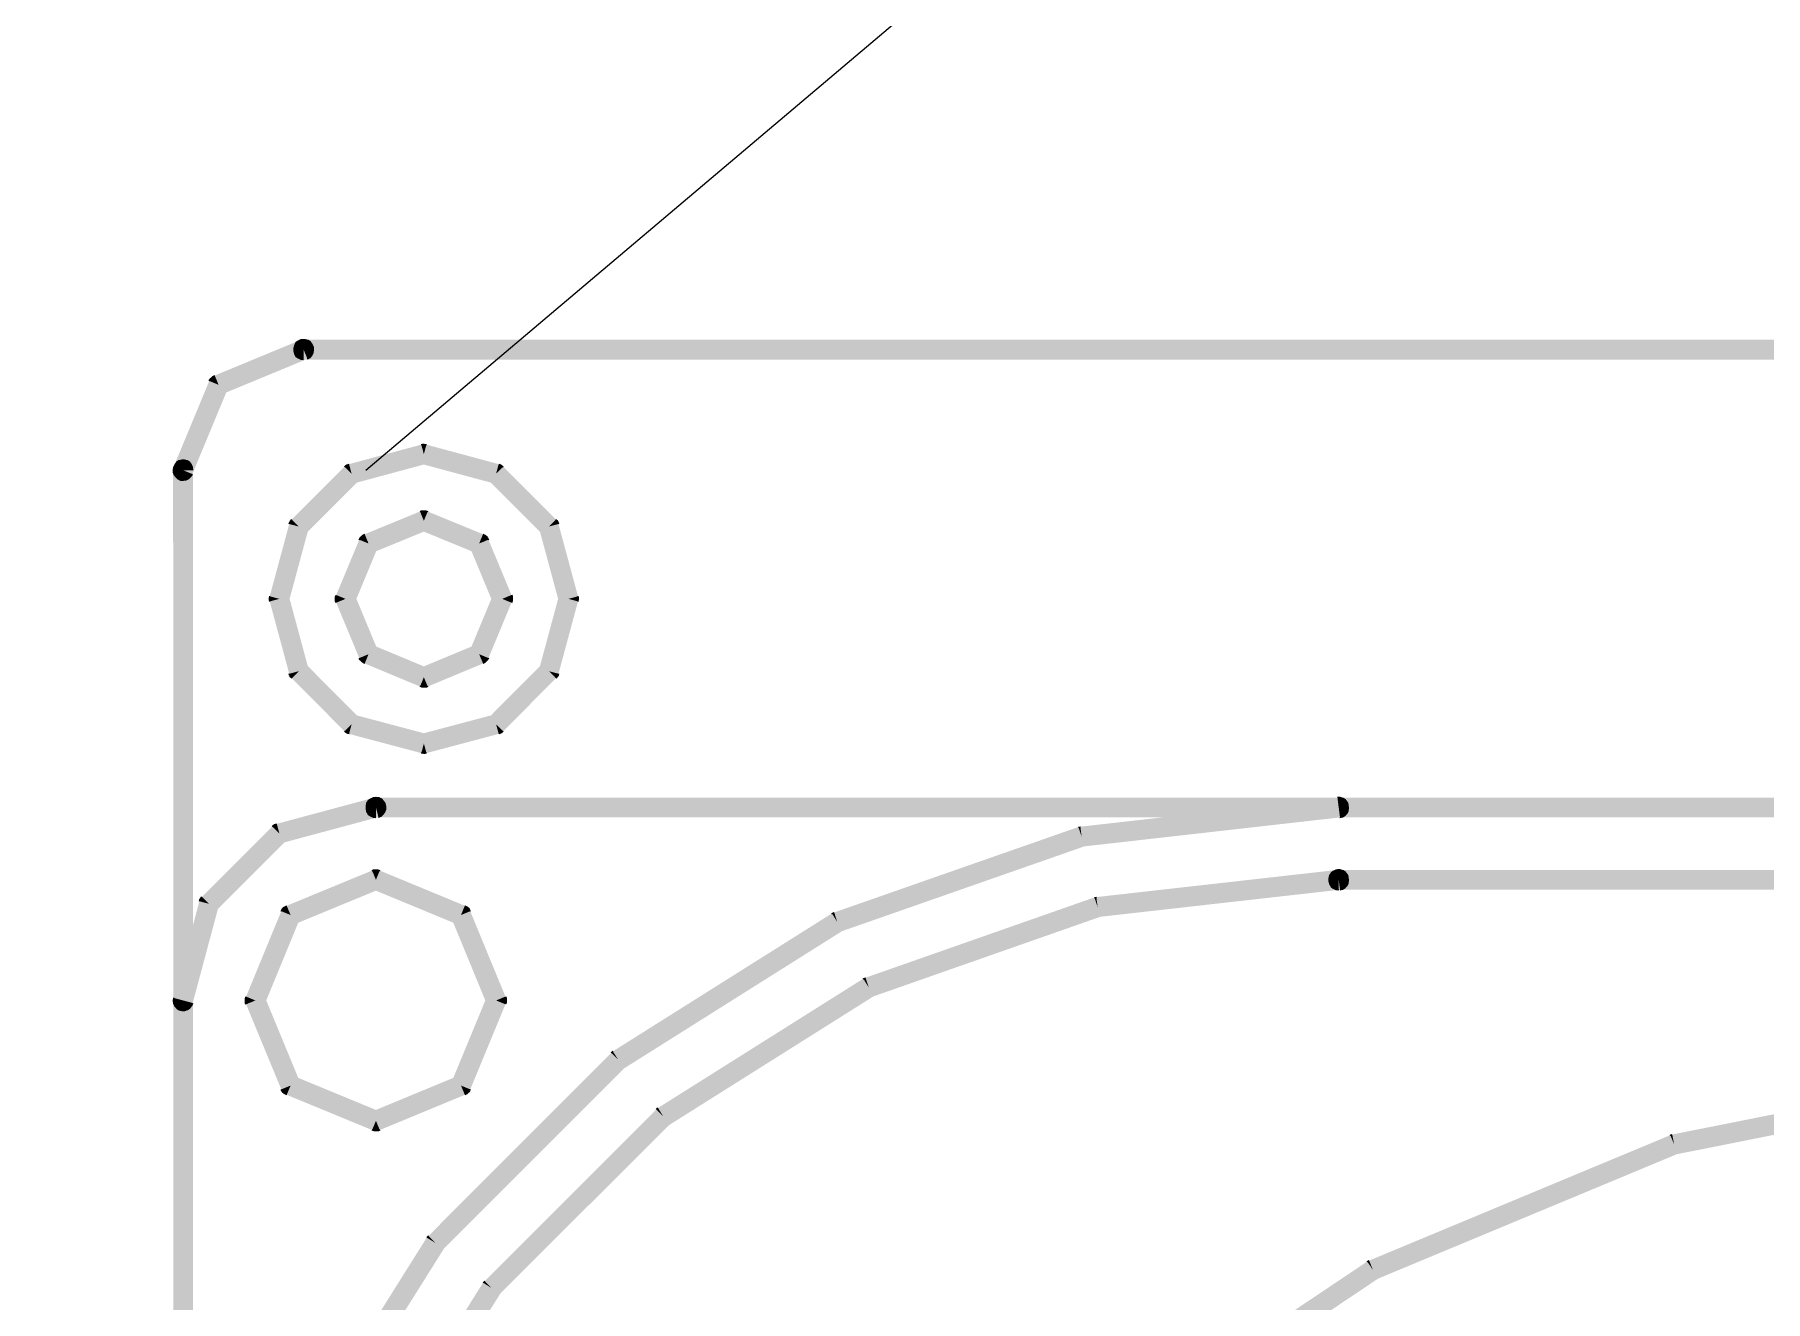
# Model space of a CAD drawing. Header units: millimetres. Extents: x -185079 to -2648, y 85916 to 249201.
# Drawn here: x -52838 to -52766.3, y 133505.4 to 133558 of the extents above; entities that cross this region are included whole.
import ezdxf

# ---------------------------------------------------------------- set-up
doc = ezdxf.new("R2010")
doc.units = ezdxf.units.MM
doc.linetypes.add('DASHDOT', pattern=[25.4, 12.7, -6.35, 0, -6.35])
doc.layers.get('0').update_dxf_attribs({"color": 255, "linetype": 'DASHDOT'})
doc.layers.add('1', color=4, linetype='Continuous')
doc.layers.add('2', color=3, linetype='Continuous')

msp = doc.modelspace()

# ---------------------------------------------------------------- hatches: boundary and pattern name
at = {"extrusion": (-0.004685415688226612, -0.01745240643729066, 0.9998367168639968)}
for points in [[(-85649.42513891174, 115296.5999134742), (-85649.67833439197, 115296.9300390487), (-85649.93171979384, 115297.2608719347), (-85646.90523576018, 115299.5848267469), (-85646.65133296838, 115299.2548910941), (-85646.39794756651, 115298.924058208)], [(-85646.65133296838, 115299.2548910941), (-85646.75806893934, 115299.6524001961), (-85646.86994213532, 115299.6087113578), (-85646.95863803197, 115299.5295389731), (-85647.03118373053, 115299.4410535699), (-85647.0673031316, 115299.3214004432), (-85647.06180911808, 115299.1992714778), (-85647.03427047789, 115299.0967113002), (-85646.97785003138, 115298.9882566941), (-85646.88665334995, 115298.9027894656), (-85646.77973183154, 115298.8632514747), (-85646.66330737306, 115298.8391563703), (-85646.54459699744, 115298.8573819921)], [(-85646.65133296838, 115299.2548910941), (-85646.39794756651, 115298.924058208), (-85646.30925166987, 115299.0032305928), (-85646.25698207076, 115299.113570701), (-85646.23288696638, 115299.2299951595), (-85646.25111258814, 115299.3487055351), (-85646.28206981815, 115299.4639973209), (-85646.36124220291, 115299.5526932176), (-85646.46175190277, 115299.622010248), (-85646.56867342118, 115299.6615482389), (-85646.68167928983, 115299.672911735), (-85646.79697107566, 115299.641954505), (-85646.90523576018, 115299.5848267469)], [(-85498.34571157997, 115339.5029016911), (-85498.23897560903, 115339.1053925891), (-85498.13223963807, 115338.7078834871), (-85646.54459699744, 115298.8573819921), (-85646.65133296838, 115299.2548910941), (-85646.75806893934, 115299.6524001961)], [(-85649.76774086572, 115293.0720280156), (-85650.18048236077, 115293.1265130681), (-85650.59303393416, 115293.180290809), (-85650.09107588702, 115296.9845241012), (-85649.67833439197, 115296.9300390487), (-85649.26578281858, 115296.8762613078)], [(-85649.67833439197, 115296.9300390487), (-85650.09107588702, 115296.9845241012), (-85650.07857971822, 115297.0424776355), (-85650.05424917438, 115297.1043671495), (-85650.0263101191, 115297.1528177437), (-85649.99856098545, 115297.2019756494), (-85649.93171979384, 115297.2608719347)], [(-85643.19047264358, 115294.4399919718), (-85643.39545296904, 115294.7967134355), (-85643.60133052773, 115295.153952289), (-85640.91828963933, 115296.7123111483), (-85640.7126020023, 115296.3557796063), (-85640.5067244436, 115295.9985407527)], [(-85640.7126020023, 115296.3557796063), (-85640.91828963933, 115296.7123111483), (-85640.87007448458, 115296.7389070374), (-85640.80641644335, 115296.7559999865), (-85640.71316928421, 115296.7673884287)], [(-85640.71184479873, 115295.9434634723), (-85640.7126020023, 115296.3557796063), (-85640.71316928421, 115296.7673884287), (-85637.61040153497, 115296.7625887195), (-85637.6096443314, 115296.3502725856), (-85637.60836973792, 115295.9388536849)], [(-85650.18048236077, 115293.1265130681), (-85650.59303393416, 115293.180290809), (-85650.58753992066, 115293.0581618435), (-85650.55658269064, 115292.9428700577), (-85650.49084922571, 115292.8505656496), (-85650.4023638225, 115292.778019951), (-85650.29183379264, 115292.7250430404), (-85650.17630656739, 115292.7014653259), (-85650.06101478158, 115292.7324225559), (-85649.94914158557, 115292.7761113942), (-85649.86025576729, 115292.8545764673), (-85649.80386026678, 115292.952374889), (-85649.76774086572, 115293.0720280156)], [(-85650.18048236077, 115293.1265130681), (-85649.78368057034, 115293.2330591174), (-85649.8273694086, 115293.3449323134), (-85649.90583448179, 115293.4338181317), (-85649.99412996332, 115293.5056565187), (-85650.11397301161, 115293.5424832313), (-85650.23539466549, 115293.5371791394), (-85650.33795484305, 115293.5096404993), (-85650.44640944923, 115293.4532200527), (-85650.53168675606, 115293.3613160597), (-85650.57141466858, 115293.2551018529), (-85650.59550977296, 115293.1386773944), (-85650.5772841512, 115293.0199670188)], [(-85644.58303812834, 115291.9079273582), (-85644.9403268739, 115292.1145558551), (-85645.29761561946, 115292.321184352), (-85643.75344902616, 115295.0031520107), (-85643.39545296904, 115294.7967134355), (-85643.03816422347, 115294.5900849386)], [(-85643.39545296904, 115294.7967134355), (-85643.75344902616, 115295.0031520107), (-85643.7248026593, 115295.0517925266), (-85643.6843219174, 115295.1043690222), (-85643.60133052773, 115295.153952289)], [(-85637.81537559508, 115295.9924664501), (-85637.6096443314, 115296.3502725856), (-85637.40320575616, 115296.7082686427), (-85634.72330765704, 115295.1605131165), (-85634.92903892072, 115294.802706981), (-85635.13477018439, 115294.4449008456)], [(-85637.6096443314, 115296.3502725856), (-85637.61040153497, 115296.7625887195), (-85637.55534920059, 115296.7637213922), (-85637.49758558796, 115296.751932535), (-85637.40320575616, 115296.7082686427)], [(-85650.5772841512, 115293.0199670188), (-85650.18048236077, 115293.1265130681), (-85649.78368057034, 115293.2330591174), (-85592.74773814435, 115080.8181997784), (-85593.14453993477, 115080.7116537291), (-85593.54134172521, 115080.6051076798)], [(-85641.71356522897, 115291.8541347189), (-85641.96676070918, 115292.1842602934), (-85642.22014611107, 115292.5150931794), (-85640.2499827592, 115294.0200478757), (-85639.99659735733, 115293.6892149897), (-85639.7434018771, 115293.3590894152)], [(-85639.99659735733, 115293.6892149897), (-85640.2499827592, 115294.0200478757), (-85640.20589350583, 115294.0591854515), (-85640.14152815302, 115294.0764683222), (-85640.09060172003, 115294.0901426815), (-85640.02623636721, 115294.1074255522), (-85639.94300953808, 115294.1024738746)], [(-85640.05037509822, 115293.2766634163), (-85639.99659735733, 115293.6892149897), (-85639.94300953808, 115294.1024738746), (-85637.48398784241, 115293.7868085913), (-85637.53757566166, 115293.3735497063), (-85637.59135340255, 115292.960998133)], [(-85644.53167091915, 115289.00830144), (-85644.94327974152, 115289.0077341581), (-85645.35488856389, 115289.0071668762), (-85645.35193569628, 115292.1139885732), (-85644.9403268739, 115292.1145558551), (-85644.52871805153, 115292.115123137)], [(-85644.9403268739, 115292.1145558551), (-85645.35193569628, 115292.1139885732), (-85645.35287844729, 115292.168333596), (-85645.34127951172, 115292.2268045202), (-85645.29761561946, 115292.321184352)], [(-85641.96676070918, 115292.1842602934), (-85642.37950220423, 115292.2387453459), (-85642.367713347, 115292.2965089585), (-85642.34338280318, 115292.3583984725), (-85642.31473643631, 115292.4070389884), (-85642.28698730268, 115292.4561968941), (-85642.22014611107, 115292.5150931794)], [(-85637.53757566166, 115293.3735497063), (-85637.48398784241, 115293.7868085913), (-85637.42551691821, 115293.7752096557), (-85637.36756338392, 115293.7627134869), (-85637.31840547816, 115293.7349643533), (-85637.26653629415, 115293.6942936897), (-85637.20764000884, 115293.6274524981)], [(-85635.2855704627, 115294.597019344), (-85634.92903892072, 115294.802706981), (-85634.57250737873, 115295.0083946181), (-85633.01371630112, 115292.3209199386), (-85633.37024784312, 115292.1152323016), (-85633.7267793851, 115291.9095446645)], [(-85634.92903892072, 115294.802706981), (-85634.72330765704, 115295.1605131165), (-85634.67466714118, 115295.1318667497), (-85634.6220906456, 115295.0913860078), (-85634.57250737873, 115295.0083946181)], [(-85641.88043171761, 115289.665592864), (-85642.292983291, 115289.7193706049), (-85642.70572478605, 115289.7738556574), (-85642.37950220423, 115292.2387453459), (-85641.96676070918, 115292.1842602934), (-85641.5542091358, 115292.1304825525)], [(-85637.86770123613, 115293.1203542261), (-85637.53757566166, 115293.3735497063), (-85637.20764000884, 115293.6274524981), (-85635.69060864081, 115291.6574986465), (-85636.02054429363, 115291.4035958547), (-85636.3506698681, 115291.1504003745)], [(-85644.94327974152, 115289.0077341581), (-85645.2998112835, 115288.802046521), (-85645.32640717267, 115288.8502616758), (-85645.34350012176, 115288.913919717), (-85645.35488856389, 115289.0071668762)], [(-85643.02795712193, 115286.5259471156), (-85643.38448866391, 115286.3202594786), (-85643.74102020591, 115286.1145718416), (-85645.2998112835, 115288.802046521), (-85644.94327974152, 115289.0077341581), (-85644.58674819954, 115289.2134217951)], [(-85642.292983291, 115289.7193706049), (-85642.62310886547, 115289.4661751247), (-85642.66224644125, 115289.5102643781), (-85642.67952931198, 115289.5746297309), (-85642.69320367125, 115289.6255561639), (-85642.710486542, 115289.6899215167), (-85642.70572478605, 115289.7738556574)], [(-85640.44582634851, 115288.0026122335), (-85640.77595192299, 115287.7494167533), (-85641.1058875758, 115287.4955139615), (-85642.62310886547, 115289.4661751247), (-85642.292983291, 115289.7193706049), (-85641.96304763819, 115289.9732733967)], [(-85636.43328578868, 115291.4580809072), (-85636.02054429363, 115291.4035958547), (-85635.60799272024, 115291.3498181138), (-85635.93402538041, 115288.8842211138), (-85636.34676687545, 115288.9387061663), (-85636.75931844884, 115288.9924839071)], [(-85636.02054429363, 115291.4035958547), (-85635.69060864081, 115291.6574986465), (-85635.6512811434, 115291.6127020816), (-85635.63418819431, 115291.5490440403), (-85635.62032391339, 115291.4974102957), (-85635.60304104265, 115291.4330449429), (-85635.60799272024, 115291.3498181138)], [(-85633.78185666549, 115292.1146650197), (-85633.37024784312, 115292.1152323016), (-85632.95863902074, 115292.1157995835), (-85632.96159188836, 115289.0089778865), (-85633.37320071073, 115289.0084106046), (-85633.78480953311, 115289.0078433227)], [(-85633.37024784312, 115292.1152323016), (-85633.01371630112, 115292.3209199386), (-85632.98731033361, 115292.2734120954), (-85632.97002746287, 115292.2090467426), (-85632.95863902074, 115292.1157995835)], [(-85640.77595192299, 115287.7494167533), (-85640.82953974223, 115287.3361578683), (-85640.88820058809, 115287.3484641155), (-85640.94938279052, 115287.372984581), (-85640.99783338472, 115287.4009236363), (-85641.04718121215, 115287.4293800815), (-85641.1058875758, 115287.4955139615)], [(-85638.25992381826, 115287.8342787467), (-85638.31351163749, 115287.4210198617), (-85638.3672893784, 115287.0084682883), (-85640.82953974223, 115287.3361578683), (-85640.77595192299, 115287.7494167533), (-85640.72217418208, 115288.1619683267)], [(-85636.59996235567, 115289.2688317407), (-85636.34676687545, 115288.9387061663), (-85636.09338147358, 115288.6078732802), (-85638.06031615728, 115287.0908942872), (-85638.31351163749, 115287.4210198617), (-85638.56689703937, 115287.7518527478)], [(-85636.34676687545, 115288.9387061663), (-85635.93402538041, 115288.8842211138), (-85635.94581423764, 115288.8264575012), (-85635.97014478146, 115288.7645679871), (-85635.99879114832, 115288.7159274713), (-85636.02673020362, 115288.6674768771), (-85636.09338147358, 115288.6078732802)], [(-85643.38448866391, 115286.3202594786), (-85643.59040984925, 115285.9631606547), (-85643.63886044345, 115285.99109971), (-85643.69162686069, 115286.0322877634), (-85643.74102020591, 115286.1145718416)], [(-85640.49473339974, 115285.1177684013), (-85640.70046466342, 115284.7599622658), (-85640.90690323866, 115284.4019662087), (-85643.59040984925, 115285.9631606547), (-85643.38448866391, 115286.3202594786), (-85643.17875740024, 115286.6780656141)], [(-85633.7304894563, 115289.2150391015), (-85633.37320071073, 115289.0084106046), (-85633.01610188684, 115288.8024894192), (-85634.55665996866, 115286.1070828407), (-85634.91465602578, 115286.3135214159), (-85635.27194477135, 115286.5201499128)], [(-85633.37320071073, 115289.0084106046), (-85632.96159188836, 115289.0089778865), (-85632.96064913736, 115288.9546328637), (-85632.97224807293, 115288.8961619395), (-85633.01610188684, 115288.8024894192)], [(-85638.31351163749, 115287.4210198617), (-85638.06031615728, 115287.0908942872), (-85638.10421548899, 115287.0510493999), (-85638.1685808418, 115287.0337665292), (-85638.2195072748, 115287.0200921699), (-85638.28387262761, 115287.0028092992), (-85638.3672893784, 115287.0084682883)], [(-85640.70046466342, 115284.7599622658), (-85640.69970745985, 115284.3476461319), (-85640.75475979423, 115284.3465134592), (-85640.81271332852, 115284.359009628), (-85640.90690323866, 115284.4019662087)], [(-85637.60168278591, 115285.1795029873), (-85637.601115504, 115284.7678941649), (-85637.60035830042, 115284.355578031), (-85640.69970745985, 115284.3476461319), (-85640.70046466342, 115284.7599622658), (-85640.70192917855, 115285.1720884781)], [(-85635.11982627292, 115286.6709501911), (-85634.91465602578, 115286.3135214159), (-85634.70877846709, 115285.9562825623), (-85637.3952379453, 115284.4106553114), (-85637.601115504, 115284.7678941649), (-85637.80680314104, 115285.1244257069)], [(-85634.91465602578, 115286.3135214159), (-85634.55665996866, 115286.1070828407), (-85634.58530633552, 115286.0584423248), (-85634.62597699907, 115286.0065731408), (-85634.70877846709, 115285.9562825623)], [(-85637.601115504, 115284.7678941649), (-85637.3952379453, 115284.4106553114), (-85637.44345310004, 115284.3840594222), (-85637.5071111413, 115284.3669664731), (-85637.60035830042, 115284.355578031)], [(-85642.214482898, 115279.2545684167), (-85642.42036045669, 115279.6118072703), (-85642.62623801538, 115279.9690461238), (-85639.03887796881, 115282.0454912821), (-85638.83300041012, 115281.6882524285), (-85638.62712285142, 115281.3310135749)], [(-85638.83300041012, 115281.6882524285), (-85638.93973638106, 115282.0857615305), (-85639.05160957706, 115282.0420726922), (-85639.1403054737, 115281.9629003075), (-85639.21233378236, 115281.8753121375), (-85639.24916049498, 115281.7554690892), (-85639.24366648147, 115281.6333401238), (-85639.21612784128, 115281.5307799462), (-85639.15970739478, 115281.42232534), (-85639.06780340176, 115281.3370480332), (-85638.96139927328, 115281.2966128091), (-85638.8449748148, 115281.2725177047), (-85638.72626443916, 115281.2907433265)], [(-85638.83300041012, 115281.6882524285), (-85638.62712285142, 115281.3310135749), (-85638.53500836497, 115281.3974543514), (-85638.46658856778, 115281.4984814412), (-85638.42615334368, 115281.6048855697), (-85638.41891574895, 115281.730433125), (-85638.4500629006, 115281.8464322224), (-85638.5030647573, 115281.9421552203), (-85638.59426143873, 115282.0276224488), (-85638.6918699387, 115282.0833106377), (-85638.80829439718, 115282.1074057421), (-85638.92700477282, 115282.0891801203), (-85639.03887796881, 115282.0454912821)], [(-85496.31318765933, 115320.3827038754), (-85496.20645168838, 115319.9851947734), (-85496.09971571743, 115319.5876856714), (-85638.72626443916, 115281.2907433265), (-85638.83300041012, 115281.6882524285), (-85638.93973638106, 115282.0857615305)], [(-85610.10788924366, 115287.7246713981), (-85610.26625895918, 115288.1083162191), (-85610.42392136312, 115288.4921509619), (-85600.44430421687, 115292.4222476851), (-85600.28664181293, 115292.0384129423), (-85600.12827209741, 115291.6547681213)], [(-85600.28664181293, 115292.0384129423), (-85600.12827209741, 115291.6547681213), (-85600.03273902115, 115291.7084772895), (-85599.94797910424, 115291.7994840493), (-85599.89158360373, 115291.8972824709), (-85599.86819581092, 115292.0135170077), (-85599.88642143267, 115292.1322273834), (-85599.93011027094, 115292.2441005794), (-85599.99584373587, 115292.3364049875), (-85600.09706074731, 115292.4055320962), (-85600.2034648758, 115292.4459673203), (-85600.32901243106, 115292.4532049151), (-85600.44430421687, 115292.4222476851)], [(-85644.12236873602, 115275.82885951), (-85644.47965748157, 115276.0354880069), (-85644.83694622714, 115276.2421165038), (-85642.77764920224, 115279.8184357672), (-85642.42036045669, 115279.6118072703), (-85642.06307171112, 115279.4051787733)], [(-85642.42036045669, 115279.6118072703), (-85642.77764920224, 115279.8184357672), (-85642.74971014695, 115279.8668863614), (-85642.70852209348, 115279.9196527786), (-85642.62623801538, 115279.9690461238)], [(-85618.89588435821, 115281.7091871166), (-85619.1272251334, 115282.0595887905), (-85619.3585659086, 115282.4099904645), (-85610.49759973437, 115288.4587178931), (-85610.26625895918, 115288.1083162191), (-85610.03491818398, 115287.7579145452)], [(-85640.84091154516, 115276.1328979523), (-85641.09429694705, 115276.4637308383), (-85641.34819973883, 115276.7936664911), (-85638.30846670699, 115279.1219371263), (-85638.05508130512, 115278.7911042403), (-85637.80188582491, 115278.4609786658)], [(-85638.05508130512, 115278.7911042403), (-85638.30846670699, 115279.1219371263), (-85638.26437745363, 115279.1610747021), (-85638.20001210082, 115279.1783575728), (-85638.14908566783, 115279.1920319321), (-85638.084720315, 115279.2093148028), (-85638.00149348588, 115279.2043631252)], [(-85638.10885904603, 115278.3785526669), (-85638.05508130512, 115278.7911042403), (-85638.00149348588, 115279.2043631252), (-85634.21708449621, 115278.7084566319), (-85634.27086223711, 115278.2959050585), (-85634.32515736793, 115277.8824562519)], [(-85608.71055462892, 115285.07649927), (-85608.86892434444, 115285.4601440911), (-85609.02658674838, 115285.8439788338), (-85599.66638511188, 115289.5250994968), (-85599.50872270793, 115289.1412647541), (-85599.35054291408, 115288.7583272446)], [(-85599.50872270793, 115289.1412647541), (-85599.61545867889, 115289.5387738561), (-85599.72733187488, 115289.4950850178), (-85599.81551038161, 115289.4168098663), (-85599.88805608018, 115289.3283244631), (-85599.9248827928, 115289.2084814148), (-85599.9193887793, 115289.0863524494), (-85599.8918501391, 115288.9837922718), (-85599.8354296926, 115288.8753376656), (-85599.74352569958, 115288.7900603588), (-85599.63641425953, 115288.7498150564), (-85599.52088703428, 115288.7262373419), (-85599.40217665865, 115288.7444629637)], [(-85599.50872270793, 115289.1412647541), (-85599.35054291408, 115288.7583272446), (-85599.25481991615, 115288.8113291013), (-85599.17005999925, 115288.9023358611), (-85599.11366449874, 115289.0001342827), (-85599.09027670593, 115289.1163688195), (-85599.10850232768, 115289.2350791951), (-85599.15219116595, 115289.3469523911), (-85599.2179246309, 115289.4392567992), (-85599.31914164232, 115289.508383908), (-85599.4255457708, 115289.5488191321), (-85599.55109332607, 115289.5560567268), (-85599.66638511188, 115289.5250994968)], [(-85534.08233446309, 115307.1352052517), (-85533.97559849215, 115306.7376961497), (-85533.86905244285, 115306.3408943593), (-85599.40217665865, 115288.7444629637), (-85599.50872270793, 115289.1412647541), (-85599.61545867889, 115289.5387738561)], [(-85644.47965748157, 115276.0354880069), (-85644.89126630394, 115276.034920725), (-85644.89239897662, 115276.0899730594), (-85644.87990280782, 115276.1479265937), (-85644.83694622714, 115276.2421165038)], [(-85616.93968058162, 115279.4309873415), (-85617.17102135681, 115279.7813890155), (-85617.40236213201, 115280.1317906894), (-85609.10026511963, 115285.810545765), (-85608.86892434444, 115285.4601440911), (-85608.63758356925, 115285.1097424172)], [(-85644.06552619395, 115271.8865139211), (-85644.47713501632, 115271.8859466392), (-85644.88874383869, 115271.8853793573), (-85644.89126630394, 115276.034920725), (-85644.47965748157, 115276.0354880069), (-85644.0680486592, 115276.0360552888)], [(-85641.17097181255, 115272.609138395), (-85641.58352338594, 115272.6629161359), (-85641.99626488099, 115272.7174011884), (-85641.50684852042, 115276.5175085792), (-85641.09429694705, 115276.4637308383), (-85640.68226276357, 115276.4090558642)], [(-85641.09429694705, 115276.4637308383), (-85641.50684852042, 115276.5175085792), (-85641.49524958486, 115276.5759795034), (-85641.48346072763, 115276.633743116), (-85641.45571159398, 115276.6829010218), (-85641.41433361887, 115276.7349601275), (-85641.34819973883, 115276.7936664911)], [(-85634.60079788993, 115278.0420022667), (-85634.27086223711, 115278.2959050585), (-85633.94144397421, 115278.548910617), (-85631.61434566544, 115275.5050712624), (-85631.94428131825, 115275.2511684706), (-85632.27369958116, 115274.998162912)], [(-85634.27086223711, 115278.2959050585), (-85634.21708449621, 115278.7084566319), (-85634.15932088358, 115278.6966677746), (-85634.10084995937, 115278.6850688391), (-85634.0487908537, 115278.6436908639), (-85634.00034025952, 115278.6157518087), (-85633.94144397421, 115278.548910617)], [(-85626.10297957005, 115273.8925600159), (-85626.41370322344, 115274.1799395032), (-85626.72390948693, 115274.4682162236), (-85619.4379487868, 115282.3469682778), (-85619.1272251334, 115282.0595887905), (-85618.81720879157, 115281.7720193816)], [(-85623.68865177094, 115272.1081845687), (-85623.99937542433, 115272.3955640559), (-85624.3095816878, 115272.6838407764), (-85617.48103769864, 115280.0689584243), (-85617.17102135681, 115279.7813890155), (-85616.86029770342, 115279.4940095282)], [(-85644.47713501632, 115271.8859466392), (-85644.88874383869, 115271.8853793573), (-85644.87051821694, 115271.7666689817), (-85644.82682937868, 115271.6547957857), (-85644.74765699392, 115271.5660998891), (-85644.65056588387, 115271.5095144669), (-85644.53091275723, 115271.4733950658), (-85644.42132547837, 115271.474763178), (-85644.30603369256, 115271.505720408), (-85644.20118759786, 115271.5755797743), (-85644.1291592892, 115271.6631679443), (-85644.07618237851, 115271.7736979741), (-85644.06552619395, 115271.8865139211)], [(-85641.58352338594, 115272.6629161359), (-85641.91364896041, 115272.4097206557), (-85641.95278653617, 115272.4538099091), (-85641.97006940692, 115272.5181752619), (-85641.98374376619, 115272.5691016949), (-85642.00102663692, 115272.6334670477), (-85641.99626488099, 115272.7174011884)], [(-85638.93042540409, 115269.8848139481), (-85639.25965374534, 115269.631101078), (-85639.58977931981, 115269.3779055978), (-85641.91364896041, 115272.4097206557), (-85641.58352338594, 115272.6629161359), (-85641.25358773312, 115272.9168189277)], [(-85632.35631550173, 115275.3058434447), (-85631.94428131825, 115275.2511684706), (-85631.53172974486, 115275.1973907297), (-85632.02437477358, 115271.4093076356), (-85632.4362190354, 115271.4632752981), (-85632.84896053045, 115271.5177603506)], [(-85631.94428131825, 115275.2511684706), (-85631.61434566544, 115275.5050712624), (-85631.57431085645, 115275.4604646191), (-85631.5570279857, 115275.3960992663), (-85631.54335362645, 115275.3451728333), (-85631.5260707557, 115275.2808074805), (-85631.53172974486, 115275.1973907297)], [(-85631.40977595304, 115264.6752502899), (-85631.76706469861, 115264.8818787868), (-85632.12506075573, 115265.0883173621), (-85626.770991969, 115274.3865680001), (-85626.41370322344, 115274.1799395032), (-85626.05589708796, 115273.9742082395)], [(-85583.0495164536, 115281.7698311923), (-85583.23264207404, 115282.1468287554), (-85583.41647500606, 115282.5236363969), (-85571.29970040492, 115288.5115939769), (-85571.11586747291, 115288.1347863355), (-85570.9320345409, 115287.757978694)], [(-85639.25965374534, 115269.631101078), (-85639.3141387978, 115269.2183595829), (-85639.37190241044, 115269.2301484402), (-85639.42966602306, 115269.2419372974), (-85639.47901385049, 115269.2703937426), (-85639.5308830345, 115269.3110644061), (-85639.58977931981, 115269.3779055978)], [(-85635.40963263974, 115269.5516821377), (-85635.46341038065, 115269.1391305643), (-85635.51699819988, 115268.7258716794), (-85639.3141387978, 115269.2183595829), (-85639.25965374534, 115269.631101078), (-85639.20606592609, 115270.0443599629)], [(-85632.69031174884, 115271.7939182625), (-85632.4362190354, 115271.4632752981), (-85632.18302355519, 115271.1331497237), (-85635.21002497876, 115268.8082976783), (-85635.46341038065, 115269.1391305643), (-85635.71660586086, 115269.4692561388)], [(-85632.4362190354, 115271.4632752981), (-85632.02437477358, 115271.4093076356), (-85632.03597370915, 115271.3508367114), (-85632.04776256639, 115271.2930730988), (-85632.08843322993, 115271.2412039147), (-85632.11688967513, 115271.1918560873), (-85632.18302355519, 115271.1331497237)], [(-85635.46341038065, 115269.1391305643), (-85635.21002497876, 115268.8082976783), (-85635.25411423213, 115268.7691601025), (-85635.31847958494, 115268.7518772318), (-85635.36940601794, 115268.7382028725), (-85635.43306405918, 115268.7211099234), (-85635.51699819988, 115268.7258716794)], [(-85628.67173877219, 115263.4729697061), (-85629.02902751775, 115263.679598203), (-85629.38612634165, 115263.8855193883), (-85624.35666416989, 115272.6021925528), (-85623.99937542433, 115272.3955640559), (-85623.64156928885, 115272.1898327922)], [(-85593.68971548259, 115273.5530902372), (-85593.94310088447, 115273.8839231233), (-85594.19629636468, 115274.2140486977), (-85583.48654486582, 115282.4767644082), (-85583.23264207404, 115282.1468287554), (-85582.97925667217, 115281.8159958694)], [(-85634.52003230187, 115254.4818323189), (-85634.92369621793, 115254.6070025139), (-85635.32806744556, 115254.7319827872), (-85632.17143592623, 115265.0068590602), (-85631.76706469861, 115264.8818787868), (-85631.36340078253, 115264.7567085918)], [(-85602.52382864775, 115263.4167109549), (-85602.84386531958, 115263.6879402441), (-85603.1639019914, 115263.9591695333), (-85594.26313755629, 115274.1551524124), (-85593.94310088447, 115273.8839231233), (-85593.62287429097, 115273.6119865225)], [(-85631.57062981417, 115253.927027649), (-85631.9750010418, 115254.0520079224), (-85632.37937226944, 115254.1769881957), (-85629.43339874539, 115263.8045784763), (-85629.02902751775, 115263.679598203), (-85628.62465629012, 115263.5546179296)]]:
    msp.add_hatch(color=7, dxfattribs=at).paths.add_polyline_path(points, flags=16)

# ---------------------------------------------------------------- linework, layer by layer
for p, q in [((-52794.77354682495, 133525.1201871924, 2083.309376151015), (-52794.69372089051, 133525.1333677718, 2083.309980300177)), ((-52794.11052410794, 133522.2006888519, 2083.261522602746), (-52794.0306981735, 133522.2138694313, 2083.262126751908)), ((-52804.99257601871, 133521.5365341003, 2083.198934347734), (-52804.89956985798, 133521.5768080929, 2083.2000731843)), ((-52803.69315164472, 133518.8293895393, 2083.15776978244), (-52803.60087784191, 133518.869663532, 2083.158905187044)), ((-52814.13852076198, 133515.7509919914, 2083.055086674508), (-52814.07188164239, 133515.8176271429, 2083.056562091142)), ((-52812.26935122044, 133513.4019198379, 2083.022842283862), (-52812.20271210085, 133513.4685549894, 2083.024317700496)), ((-52770.23704664276, 133512.3401509406, 2083.201279816644), (-52770.15722184634, 133512.3672443538, 2083.202126812558)), ((-52821.78590812012, 133508.0938076056, 2082.885591516039), (-52821.72000135844, 133508.1604427571, 2082.887063500711)), ((-52782.8024149868, 133507.0986738598, 2083.050904900644), (-52782.72259120861, 133507.138215598, 2083.051969180493)), ((-52819.45319513143, 133506.2228975831, 2082.863865816511), (-52819.38655595194, 133506.2888004802, 2082.865328451737))]:
    msp.add_line(p, q, dxfattribs=at)
for points, elevation in [([(-85646.7580689393, 115299.652400196), (-85646.8699421353, 115299.6087113578), (-85646.95863803194, 115299.529538973), (-85647.0311837305, 115299.4410535698), (-85647.06730313157, 115299.3214004432), (-85647.06180911805, 115299.1992714778), (-85647.03427047786, 115299.0967113002), (-85646.97785003136, 115298.988256694), (-85646.88665334992, 115298.9027894655), (-85646.77973183151, 115298.8632514747), (-85646.66330737303, 115298.8391563703), (-85646.54459699741, 115298.8573819921)], 5.106807239162542e-10), ([(-85646.39794756648, 115298.924058208), (-85646.30925166984, 115299.0032305928), (-85646.25698207073, 115299.113570701), (-85646.23288696635, 115299.2299951595), (-85646.25111258811, 115299.3487055351), (-85646.28206981812, 115299.4639973209), (-85646.36124220288, 115299.5526932175), (-85646.46175190274, 115299.622010248), (-85646.56867342115, 115299.6615482388), (-85646.6816792898, 115299.6729117349), (-85646.79697107563, 115299.6419545049), (-85646.90523576015, 115299.5848267469)], 5.106807186692856e-10), ([(-85650.09107588699, 115296.9845241011), (-85650.07857971819, 115297.0424776354), (-85650.05424917435, 115297.1043671494), (-85650.02631011906, 115297.1528177436), (-85649.99856098542, 115297.2019756494), (-85649.9317197938, 115297.2608719347)], 5.106807349132903e-10), ([(-85640.9182896393, 115296.7123111483), (-85640.87007448456, 115296.7389070374), (-85640.80641644332, 115296.7559999865), (-85640.71316928418, 115296.7673884286)], 5.106807395860142e-10), ([(-85650.59303393413, 115293.180290809), (-85650.58753992063, 115293.0581618435), (-85650.55658269061, 115292.9428700577), (-85650.49084922568, 115292.8505656496), (-85650.40236382248, 115292.778019951), (-85650.29183379261, 115292.7250430403), (-85650.17630656736, 115292.7014653259), (-85650.06101478155, 115292.7324225559), (-85649.94914158554, 115292.7761113941), (-85649.86025576726, 115292.8545764673), (-85649.80386026675, 115292.9523748889), (-85649.76774086569, 115293.0720280156)], 5.10680764889615e-10), ([(-85649.78368057031, 115293.2330591174), (-85649.82736940857, 115293.3449323133), (-85649.90583448176, 115293.4338181316), (-85649.99412996329, 115293.5056565186), (-85650.11397301158, 115293.5424832313), (-85650.23539466546, 115293.5371791394), (-85650.33795484302, 115293.5096404992), (-85650.4464094492, 115293.4532200527), (-85650.53168675603, 115293.3613160597), (-85650.57141466855, 115293.2551018529), (-85650.59550977293, 115293.1386773944), (-85650.57728415116, 115293.0199670188)], 5.106807651614919e-10), ([(-85643.75344902613, 115295.0031520107), (-85643.72480265927, 115295.0517925266), (-85643.68432191738, 115295.1043690221), (-85643.6013305277, 115295.153952289)], 5.106807507659955e-10), ([(-85637.61040153494, 115296.7625887195), (-85637.55534920056, 115296.7637213922), (-85637.49758558793, 115296.7519325349), (-85637.40320575613, 115296.7082686427)], 5.106807404194311e-10), ([(-85640.24998275917, 115294.0200478757), (-85640.2058935058, 115294.0591854514), (-85640.14152815299, 115294.0764683222), (-85640.09060172, 115294.0901426815), (-85640.02623636718, 115294.1074255522), (-85639.94300953805, 115294.1024738746)], 5.106807587393548e-10), ([(-85645.35193569625, 115292.1139885731), (-85645.35287844726, 115292.1683335959), (-85645.34127951169, 115292.2268045201), (-85645.29761561943, 115292.3211843519)], 5.106807708137346e-10), ([(-85642.3795022042, 115292.2387453458), (-85642.36771334698, 115292.2965089585), (-85642.34338280316, 115292.3583984725), (-85642.31473643628, 115292.4070389883), (-85642.28698730265, 115292.4561968941), (-85642.22014611104, 115292.5150931794)], 5.106807698088068e-10), ([(-85637.48398784238, 115293.7868085913), (-85637.42551691819, 115293.7752096557), (-85637.36756338389, 115293.7627134869), (-85637.31840547813, 115293.7349643533), (-85637.26653629412, 115293.6942936897), (-85637.20764000881, 115293.6274524981)], 5.106807624757554e-10), ([(-85634.72330765701, 115295.1605131165), (-85634.67466714115, 115295.1318667496), (-85634.62209064557, 115295.0913860077), (-85634.5725073787, 115295.0083946181)], 5.10680752927035e-10), ([(-85645.29981128348, 115288.802046521), (-85645.32640717264, 115288.8502616757), (-85645.34350012173, 115288.913919717), (-85645.35488856386, 115289.0071668761)], 5.106807945064016e-10), ([(-85642.62310886545, 115289.4661751247), (-85642.66224644122, 115289.5102643781), (-85642.67952931195, 115289.5746297309), (-85642.69320367122, 115289.6255561639), (-85642.71048654197, 115289.6899215167), (-85642.70572478602, 115289.7738556574)], 5.106807893521763e-10), ([(-85635.69060864078, 115291.6574986465), (-85635.65128114336, 115291.6127020815), (-85635.63418819428, 115291.5490440403), (-85635.62032391336, 115291.4974102957), (-85635.60304104262, 115291.4330449429), (-85635.60799272021, 115291.3498181138)], 5.106807789624164e-10), ([(-85633.0137163011, 115292.3209199386), (-85632.98731033358, 115292.2734120954), (-85632.97002746284, 115292.2090467426), (-85632.95863902071, 115292.1157995835)], 5.106807738132727e-10), ([(-85643.59040984922, 115285.9631606547), (-85643.63886044342, 115285.99109971), (-85643.69162686066, 115286.0322877634), (-85643.74102020588, 115286.1145718415)], 5.106808153926394e-10), ([(-85640.8295397422, 115287.3361578683), (-85640.88820058806, 115287.3484641155), (-85640.9493827905, 115287.3729845809), (-85640.9978333847, 115287.4009236362), (-85641.04718121212, 115287.4293800814), (-85641.10588757577, 115287.4955139615)], 5.10680805843919e-10), ([(-85635.93402538038, 115288.8842211138), (-85635.94581423761, 115288.8264575011), (-85635.97014478143, 115288.7645679871), (-85635.99879114829, 115288.7159274712), (-85636.0267302036, 115288.6674768771), (-85636.09338147355, 115288.6078732802)], 5.106807985108677e-10), ([(-85632.96159188834, 115289.0089778865), (-85632.96064913733, 115288.9546328636), (-85632.9722480729, 115288.8961619395), (-85633.01610188681, 115288.8024894192)], 5.10680797500858e-10), ([(-85638.06031615725, 115287.0908942872), (-85638.10421548896, 115287.0510493999), (-85638.16858084177, 115287.0337665291), (-85638.21950727477, 115287.0200921699), (-85638.28387262758, 115287.0028092991), (-85638.36728937837, 115287.0084682883)], 5.106808096667103e-10), ([(-85640.69970745982, 115284.3476461318), (-85640.7547597942, 115284.3465134592), (-85640.81271332849, 115284.359009628), (-85640.90690323863, 115284.4019662087)], 5.10680827991716e-10), ([(-85634.55665996863, 115286.1070828406), (-85634.58530633549, 115286.0584423248), (-85634.62597699904, 115286.0065731408), (-85634.70877846706, 115285.9562825623)], 5.106808176451515e-10), ([(-85637.39523794527, 115284.4106553113), (-85637.44345310002, 115284.3840594222), (-85637.50711114127, 115284.3669664731), (-85637.60035830039, 115284.355578031)], 5.106808287336602e-10), ([(-85638.93973638103, 115282.0857615305), (-85639.05160957703, 115282.0420726922), (-85639.14030547367, 115281.9629003075), (-85639.21233378233, 115281.8753121375), (-85639.24916049495, 115281.7554690892), (-85639.24366648144, 115281.6333401237), (-85639.21612784125, 115281.5307799462), (-85639.15970739475, 115281.42232534), (-85639.06780340173, 115281.3370480332), (-85638.96139927325, 115281.2966128091), (-85638.84497481477, 115281.2725177047), (-85638.72626443913, 115281.2907433265)], 5.106808505117554e-10), ([(-85638.6271228514, 115281.3310135749), (-85638.53500836494, 115281.3974543514), (-85638.46658856775, 115281.4984814412), (-85638.42615334365, 115281.6048855697), (-85638.41891574892, 115281.7304331249), (-85638.45006290058, 115281.8464322223), (-85638.50306475727, 115281.9421552203), (-85638.5942614387, 115282.0276224487), (-85638.69186993867, 115282.0833106377), (-85638.80829439715, 115282.107405742), (-85638.92700477279, 115282.0891801203), (-85639.03887796878, 115282.045491282)], 5.106808450754896e-10), ([(-85600.12827209738, 115291.6547681212), (-85600.03273902112, 115291.7084772895), (-85599.94797910421, 115291.7994840493), (-85599.8915836037, 115291.8972824709), (-85599.8681958109, 115292.0135170077), (-85599.88642143265, 115292.1322273834), (-85599.93011027091, 115292.2441005793), (-85599.99584373584, 115292.3364049875), (-85600.09706074728, 115292.4055320962), (-85600.20346487577, 115292.4459673203), (-85600.32901243103, 115292.453204915), (-85600.44430421684, 115292.422247685)], 5.106807756554287e-10), ([(-85642.77764920221, 115279.8184357671), (-85642.74971014692, 115279.8668863613), (-85642.70852209345, 115279.9196527786), (-85642.62623801535, 115279.9690461238)], 5.106808594798791e-10), ([(-85638.30846670696, 115279.1219371263), (-85638.2643774536, 115279.161074702), (-85638.20001210079, 115279.1783575728), (-85638.1490856678, 115279.1920319321), (-85638.08472031498, 115279.2093148028), (-85638.00149348585, 115279.2043631252)], 5.106808655221508e-10), ([(-85599.61545867886, 115289.5387738561), (-85599.72733187485, 115289.4950850178), (-85599.81551038158, 115289.4168098663), (-85599.88805608015, 115289.3283244631), (-85599.92488279277, 115289.2084814148), (-85599.91938877926, 115289.0863524493), (-85599.89185013907, 115288.9837922718), (-85599.83542969257, 115288.8753376656), (-85599.74352569955, 115288.7900603588), (-85599.6364142595, 115288.7498150563), (-85599.52088703425, 115288.7262373419), (-85599.40217665862, 115288.7444629636)], 5.106808020859208e-10), ([(-85599.35054291405, 115288.7583272446), (-85599.25481991612, 115288.8113291013), (-85599.17005999922, 115288.902335861), (-85599.11366449871, 115289.0001342827), (-85599.0902767059, 115289.1163688195), (-85599.10850232765, 115289.2350791951), (-85599.15219116592, 115289.3469523911), (-85599.21792463087, 115289.4392567992), (-85599.31914164229, 115289.508383908), (-85599.42554577078, 115289.5488191321), (-85599.55109332604, 115289.5560567268), (-85599.66638511185, 115289.5250994968)], 5.106807964705211e-10), ([(-85644.89126630391, 115276.034920725), (-85644.89239897659, 115276.0899730594), (-85644.87990280779, 115276.1479265937), (-85644.83694622711, 115276.2421165038)], 5.106808858582826e-10), ([(-85641.5068485204, 115276.5175085792), (-85641.49524958483, 115276.5759795034), (-85641.4834607276, 115276.633743116), (-85641.45571159395, 115276.6829010218), (-85641.41433361884, 115276.7349601274), (-85641.3481997388, 115276.7936664911)], 5.106808823467521e-10), ([(-85634.21708449618, 115278.7084566318), (-85634.15932088355, 115278.6966677746), (-85634.10084995934, 115278.685068839), (-85634.04879085367, 115278.6436908639), (-85634.00034025949, 115278.6157518086), (-85633.94144397418, 115278.548910617)], 5.106808707132193e-10), ([(-85644.88874383866, 115271.8853793573), (-85644.8705182169, 115271.7666689817), (-85644.82682937865, 115271.6547957857), (-85644.74765699389, 115271.566099889), (-85644.65056588384, 115271.5095144669), (-85644.5309127572, 115271.4733950658), (-85644.42132547834, 115271.4747631779), (-85644.30603369253, 115271.5057204079), (-85644.20118759784, 115271.5755797743), (-85644.12915928916, 115271.6631679442), (-85644.07618237849, 115271.7736979741), (-85644.06552619392, 115271.8865139211)], 5.106809171025188e-10), ([(-85641.91364896038, 115272.4097206557), (-85641.95278653615, 115272.4538099091), (-85641.97006940689, 115272.5181752619), (-85641.98374376616, 115272.5691016949), (-85642.00102663689, 115272.6334670477), (-85641.99626488096, 115272.7174011884)], 5.106809114172443e-10), ([(-85631.61434566541, 115275.5050712624), (-85631.57431085642, 115275.4604646191), (-85631.55702798568, 115275.3960992663), (-85631.54335362642, 115275.3451728333), (-85631.52607075567, 115275.2808074805), (-85631.53172974483, 115275.1973907297)], 5.106808949801309e-10), ([(-85639.31413879777, 115269.2183595829), (-85639.3719024104, 115269.2301484401), (-85639.42966602303, 115269.2419372974), (-85639.47901385046, 115269.2703937426), (-85639.53088303447, 115269.3110644061), (-85639.58977931978, 115269.3779055977)], 5.10680935597765e-10), ([(-85632.02437477355, 115271.4093076356), (-85632.03597370912, 115271.3508367114), (-85632.04776256636, 115271.2930730987), (-85632.0884332299, 115271.2412039147), (-85632.1168896751, 115271.1918560873), (-85632.18302355516, 115271.1331497236)], 5.106809239642323e-10), ([(-85635.21002497873, 115268.8082976783), (-85635.2541142321, 115268.7691601025), (-85635.31847958491, 115268.7518772318), (-85635.36940601791, 115268.7382028725), (-85635.43306405915, 115268.7211099234), (-85635.51699819985, 115268.7258716794)], 5.106809407659655e-10)]:
    msp.add_lwpolyline(points, dxfattribs=dict(at, elevation=elevation))
for points in [[(-85610.26625895915, 115288.1083162191), (-85610.49759973434, 115288.458717893), (-85610.42392136311, 115288.4921509618)], [(-85608.86892434442, 115285.4601440911), (-85609.1002651196, 115285.810545765), (-85609.02658674837, 115285.8439788338)], [(-85619.12722513339, 115282.0595887905), (-85619.43794878677, 115282.3469682778), (-85619.35856590857, 115282.4099904645)], [(-85617.1710213568, 115279.7813890154), (-85617.48103769863, 115280.0689584243), (-85617.402362132, 115280.1317906894)], [(-85626.41370322343, 115274.1799395032), (-85626.77099196898, 115274.386568), (-85626.7239094869, 115274.4682162236)], [(-85623.99937542432, 115272.3955640559), (-85624.35666416987, 115272.6021925528), (-85624.30958168779, 115272.6838407764)], [(-85583.23264207403, 115282.1468287554), (-85583.48654486581, 115282.4767644082), (-85583.41647500603, 115282.5236363968)], [(-85631.7670646986, 115264.8818787868), (-85632.17143592621, 115265.0068590602), (-85632.12506075572, 115265.0883173621)], [(-85593.94310088444, 115273.8839231232), (-85594.26313755628, 115274.1551524124), (-85594.19629636467, 115274.2140486977)], [(-85629.02902751774, 115263.679598203), (-85629.43339874536, 115263.8045784763), (-85629.38612634163, 115263.8855193883)]]:
    msp.add_solid(points, dxfattribs=at)
at = {"layer": '1', "color": 3, "lineweight": -3, "ltscale": 2, "extrusion": (-0.004685415688226648, -0.01745240643729063, 0.9998367168639968), "elevation": 1.311263986281119e-08}
msp.add_lwpolyline([(-89340.74435583597, 116693.2017122206), (-79605.60479144276, 119307.2036772036), (-77739.80294518075, 112358.532017356), (-87474.94250957393, 109744.530052373)], close=True, dxfattribs=at)
at = {"layer": '1', "lineweight": -3, "ltscale": 2, "extrusion": (-0.004685415688226648, -0.01745240643729063, 0.9998367168639968), "elevation": 1.311264075806094e-08}
msp.add_lwpolyline([(-87231.2481748564, 109916.2399077064), (-77857.25883072625, 112433.2686984296), (-79666.37327405855, 119170.8235395233), (-89040.36261818874, 116653.7947488001), (-87231.2481748564, 109916.2399077064)], dxfattribs=at)
at = {"layer": '2', "extrusion": (-0.004685415688226634, -0.01745240643729067, 0.9998367168639968)}
msp.add_line((-52824.30709000427, 133539.9168520958, 2083.429256209876), (-52108.44861615366, 134146.0903899045, 2097.364813137541), dxfattribs=at)

doc.saveas('drawing.dxf')
